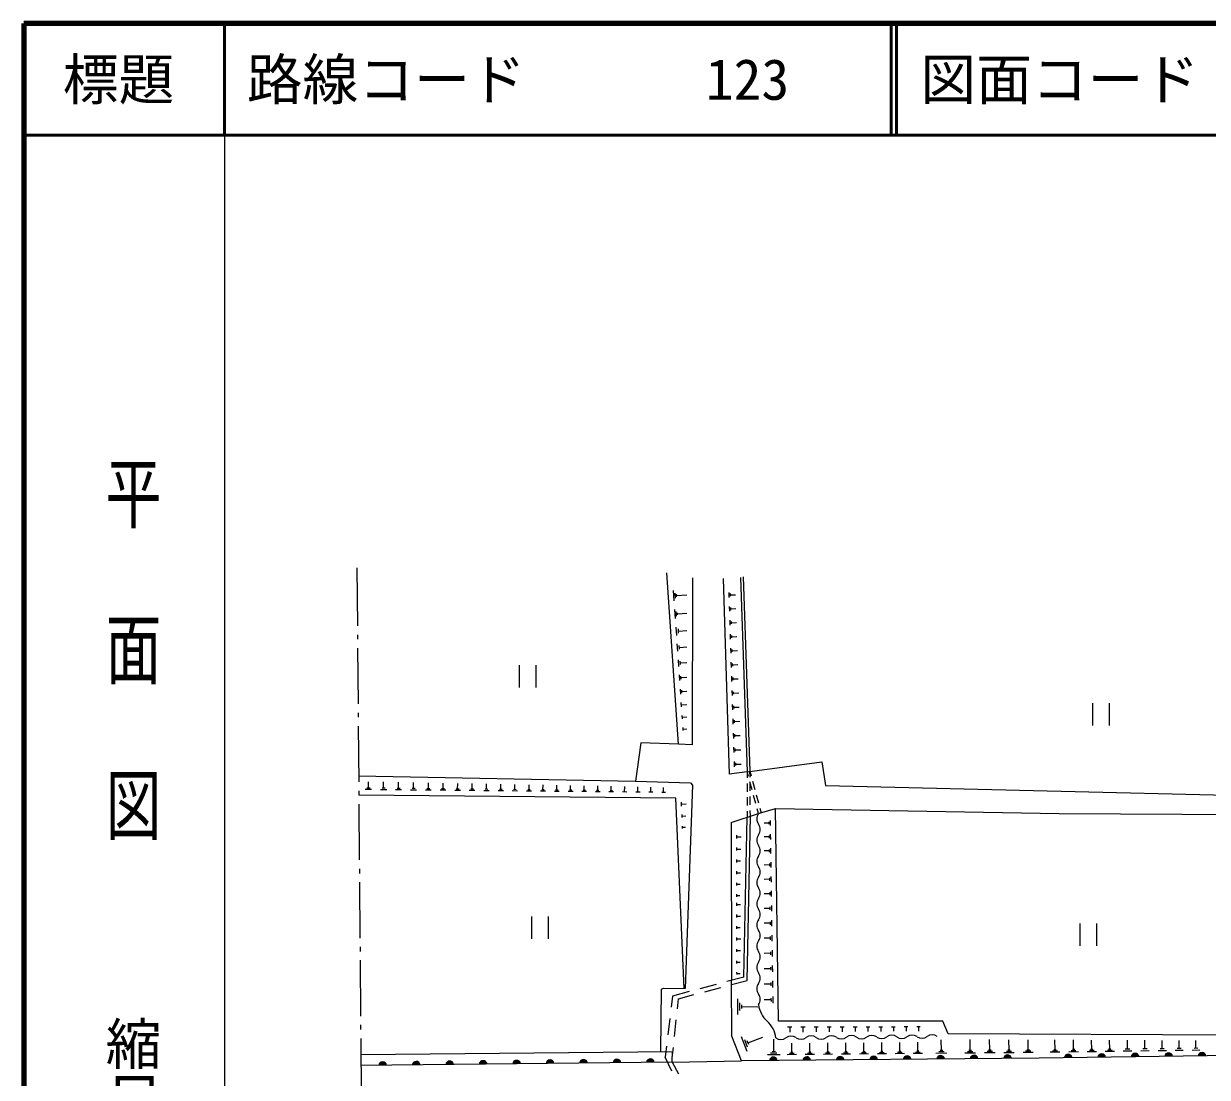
# Model space of a CAD drawing. Units: millimetres, scale not verified. Extents: x 40000 to 680000, y 20000 to 380000.
# Drawn here: x 40000 to 146105, y 285483 to 380000 of the extents above; entities that cross this region are included whole.
import ezdxf
from ezdxf.enums import TextEntityAlignment as Align

# ---------------------------------------------------------------- set-up
doc = ezdxf.new("R2010")
doc.units = ezdxf.units.MM
doc.header["$LTSCALE"] = 1000
for name, color, linetype, lineweight in [('M-BGD', 7, 'Continuous', 25), ('M-BMK-HTXT', 7, 'Continuous', 13), ('M-TTL', 2, 'Continuous', 140), ('M-TTL-BAND', 7, 'Continuous', 25), ('M-TTL-LINE', 7, 'Continuous', 50)]:
    doc.layers.add(name, color=color, linetype=linetype, lineweight=lineweight)
doc.layers.add('M-TTL-TXT', color=7, linetype='Continuous')
doc.styles.add('@ＭＳ ゴシック', font='')
doc.styles.add('ＭＳ ゴシック', font='')
doc.styles.get('@ＭＳ ゴシック').set_extended_font_data('@MS Gothic')
doc.styles.get('ＭＳ ゴシック').set_extended_font_data('MS Gothic')

msp = doc.modelspace()

# ---------------------------------------------------------------- linework, layer by layer
at = {"layer": 'M-BGD'}
for p, q in [((98707, 315364), (97649, 330744)), ((99948, 330283), (99939, 315318)), ((102704, 330239), (103244, 312688)), ((104251, 330333), (104848, 312900)), ((104510, 330367), (105107, 312934)), ((98324, 328216), (98260, 329141)), ((103256, 328534), (103243, 328977)), ((98424, 328456), (98392, 328918)), ((98531, 328579), (98515, 328810)), ((98523, 328695), (99448, 328758)), ((103364, 328648), (103357, 328870)), ((103360, 328759), (103804, 328772)), ((98433, 326629), (98376, 327464)), ((98523, 326845), (98494, 327262)), ((98620, 326957), (98606, 327165)), ((98613, 327061), (99447, 327118)), ((103295, 327285), (103281, 327732)), ((103403, 327400), (103396, 327624)), ((103400, 327512), (103847, 327526)), ((98537, 325126), (98485, 325874)), ((103333, 326033), (103319, 326484)), ((103442, 326149), (103436, 326375)), ((103439, 326262), (103890, 326276)), ((98711, 325326), (98685, 325700)), ((98698, 325513), (99446, 325564)), ((103372, 324778), (103358, 325232)), ((103482, 324895), (103475, 325122)), ((103478, 325008), (103932, 325022)), ((98635, 323701), (98589, 324368)), ((98790, 323879), (98767, 324213)), ((98778, 324046), (99446, 324092)), ((103411, 323519), (103397, 323977)), ((103522, 323637), (103515, 323866)), ((103518, 323751), (103976, 323765)), ((98727, 322351), (98687, 322942)), ((98865, 322509), (98844, 322804)), ((98855, 322657), (99445, 322697)), ((103450, 322257), (103435, 322718)), ((103561, 322376), (103554, 322606)), ((84420, 322453), (84420, 320453)), ((85920, 322453), (85920, 320453)), ((98815, 321073), (98780, 321590)), ((103558, 322491), (104019, 322505)), ((98936, 321211), (98918, 321470)), ((98927, 321340), (99444, 321376)), ((103489, 320991), (103474, 321455)), ((103601, 321111), (103594, 321343)), ((103598, 321227), (104062, 321241)), ((98899, 319862), (98868, 320309)), ((99003, 319981), (98988, 320205)), ((98995, 320093), (99443, 320124)), ((103528, 319722), (103513, 320190)), ((103641, 319842), (103634, 320076)), ((103637, 319959), (104105, 319974)), ((98978, 318714), (98951, 319096)), ((98965, 318905), (99442, 318938)), ((103567, 318449), (103552, 318920)), ((103681, 318570), (103674, 318806)), ((103677, 318688), (104149, 318703)), ((135810, 319049), (135810, 317049)), ((137310, 319049), (137310, 317049)), ((99052, 317627), (99030, 317947)), ((99041, 317787), (99442, 317814)), ((103606, 317172), (103591, 317647)), ((103721, 317295), (103714, 317532)), ((103718, 317414), (104193, 317428)), ((99123, 316597), (99105, 316858)), ((99114, 316727), (99441, 316750)), ((103645, 315892), (103631, 316371)), ((103761, 316016), (103754, 316255)), ((99939, 315318), (98707, 315364)), ((103758, 316135), (104236, 316150)), ((103685, 314609), (103670, 315091)), ((103802, 314733), (103794, 314974)), ((103798, 314854), (104280, 314868)), ((103725, 313322), (103710, 313807)), ((103842, 313447), (103835, 313690)), ((103839, 313568), (104324, 313583)), ((70905, 311436), (70911, 312003)), ((72263, 311420), (72268, 311978)), ((73610, 311405), (73615, 311953)), ((104848, 312900), (103244, 312688)), ((104848, 312900), (104848, 312355)), ((104965, 312467), (104848, 312900)), ((105292, 311261), (105096, 311985)), ((105112, 312420), (105107, 312934)), ((105107, 312934), (105218, 312522)), ((105346, 312039), (105540, 311314)), ((71188, 311291), (70620, 311296)), ((71047, 311434), (70763, 311437)), ((72540, 311278), (71983, 311284)), ((72402, 311419), (72123, 311422)), ((73882, 311266), (73335, 311271)), ((73747, 311404), (73473, 311407)), ((75215, 311253), (74677, 311258)), ((75082, 311389), (74813, 311391)), ((74947, 311390), (74952, 311928)), ((76537, 311241), (76010, 311246)), ((76407, 311374), (76143, 311377)), ((76275, 311375), (76280, 311903)), ((77850, 311229), (77333, 311233)), ((77722, 311359), (77463, 311362)), ((77593, 311360), (77598, 311878)), ((79154, 311216), (78646, 311221)), ((79028, 311345), (78774, 311347)), ((78901, 311346), (78906, 311854)), ((80448, 311204), (79949, 311209)), ((80324, 311330), (80075, 311332)), ((80200, 311331), (80204, 311830)), ((81732, 311192), (81243, 311197)), ((81611, 311316), (81366, 311318)), ((81489, 311317), (81493, 311806)), ((83007, 311180), (82527, 311185)), ((82888, 311301), (82648, 311304)), ((82768, 311302), (82773, 311782)), ((84273, 311168), (83802, 311173)), ((84156, 311287), (83921, 311289)), ((84039, 311288), (84043, 311758)), ((85529, 311157), (85068, 311161)), ((85415, 311273), (85184, 311275)), ((85300, 311274), (85304, 311735)), ((86776, 311145), (86324, 311149)), ((86664, 311259), (86438, 311261)), ((86551, 311260), (86555, 311712)), ((88014, 311133), (87571, 311137)), ((87904, 311245), (87683, 311247)), ((87794, 311246), (87798, 311689)), ((89243, 311122), (88809, 311126)), ((89136, 311231), (88919, 311233)), ((89027, 311232), (89031, 311666)), ((90463, 311110), (90038, 311114)), ((90358, 311217), (90145, 311219)), ((90252, 311218), (90256, 311643)), ((91674, 311099), (91258, 311103)), ((91571, 311204), (91363, 311206)), ((91467, 311205), (91471, 311620)), ((92876, 311088), (92469, 311091)), ((92775, 311190), (92572, 311192)), ((92674, 311191), (92677, 311598)), ((94069, 311076), (93671, 311080)), ((93870, 311078), (93875, 311575)), ((95250, 311065), (94863, 311069)), ((95057, 311067), (95061, 311550)), ((96403, 311055), (96039, 311058)), ((96221, 311056), (96225, 311512)), ((97536, 311044), (97193, 311047)), ((97364, 311046), (97368, 311474)), ((104848, 311855), (104848, 311105)), ((105121, 311170), (105115, 311920)), ((98979, 309817), (98964, 310152)), ((98972, 309984), (99390, 310003)), ((104847, 310605), (104847, 309855)), ((105131, 309920), (105125, 310670)), ((105618, 310054), (105422, 310778)), ((105669, 310831), (105862, 310106)), ((99026, 308787), (99014, 309052)), ((99020, 308919), (99352, 308934)), ((103427, 308354), (105955, 309168)), ((104556, 294463), (104847, 308811)), ((104841, 294177), (105139, 308905)), ((104847, 309355), (104847, 308811)), ((105139, 308905), (105135, 309420)), ((105866, 309139), (105749, 309572)), ((105991, 309623), (106101, 309211)), ((99069, 307819), (99060, 308020)), ((99065, 307919), (99316, 307930)), ((103427, 308354), (103444, 294208)), ((106806, 308294), (106366, 308287)), ((106804, 308403), (106807, 308184)), ((106912, 308515), (106919, 308075)), ((103929, 306896), (103928, 307202)), ((103929, 307049), (104311, 307050)), ((106820, 307054), (106366, 307048)), ((106819, 307168), (106822, 306941)), ((106930, 307283), (106937, 306829)), ((103930, 305818), (103930, 306105)), ((103930, 305962), (104289, 305962)), ((106835, 305801), (106367, 305794)), ((106833, 305918), (106837, 305683)), ((106949, 306036), (106955, 305568)), ((103931, 304758), (103931, 305027)), ((103931, 304893), (104268, 304893)), ((106850, 304532), (106367, 304525)), ((106848, 304653), (106852, 304411)), ((106967, 304776), (106974, 304292)), ((103933, 303716), (103932, 303967)), ((103932, 303842), (104246, 303842)), ((106986, 303500), (106993, 303002)), ((103934, 302692), (103934, 302925)), ((103934, 302808), (104225, 302809)), ((106865, 303249), (106367, 303242)), ((106863, 303374), (106867, 303125)), ((103935, 301685), (103935, 301900)), ((103935, 301792), (104205, 301793)), ((106880, 301951), (106367, 301944)), ((106878, 302080), (106882, 301823)), ((107005, 302210), (107012, 301697)), ((103936, 300867), (103936, 301136)), ((103936, 301002), (104272, 301002)), ((106896, 300638), (106367, 300630)), ((106894, 300770), (106898, 300506)), ((107024, 300904), (107032, 300376)), ((85514, 299919), (85514, 297919)), ((87014, 299919), (87014, 297919)), ((103937, 299825), (103937, 300076)), ((103937, 299951), (104251, 299951)), ((106911, 299310), (106368, 299302)), ((106910, 299446), (106913, 299174)), ((107043, 299584), (107051, 299040)), ((134675, 299271), (134675, 297271)), ((136175, 299271), (136175, 297271)), ((103939, 298801), (103938, 299034)), ((103938, 298917), (104230, 298918)), ((107063, 298248), (107071, 297688)), ((103940, 297769), (103939, 298038)), ((103940, 297794), (103940, 298009)), ((103940, 297904), (104276, 297904)), ((103940, 297901), (104209, 297902)), ((106927, 297966), (106368, 297958)), ((106925, 298106), (106929, 297826)), ((103941, 296727), (103941, 296978)), ((103941, 296853), (104255, 296853)), ((106943, 296607), (106368, 296598)), ((106941, 296750), (106945, 296463)), ((107083, 296896), (107091, 296321)), ((103942, 295703), (103942, 295936)), ((103942, 295819), (104234, 295820)), ((106960, 295231), (106368, 295223)), ((106957, 295379), (106962, 295083)), ((107103, 295529), (107112, 294938)), ((104556, 294463), (103045, 294066)), ((103462, 293809), (104841, 294177)), ((103944, 294696), (103943, 294911)), ((103943, 294804), (104213, 294804)), ((106974, 293992), (106978, 293688)), ((107123, 294146), (107132, 293538)), ((99660, 293176), (98149, 292779)), ((98703, 292538), (100081, 292906)), ((102078, 293812), (100627, 293430)), ((101047, 293164), (102496, 293551)), ((106976, 293840), (106368, 293831)), ((98149, 292779), (98029, 291768)), ((98608, 291641), (98703, 292538)), ((104027, 291118), (104030, 292533)), ((104204, 291471), (104206, 292178)), ((104382, 291647), (104382, 292001)), ((104382, 291824), (105797, 291821)), ((106993, 292432), (106369, 292423)), ((106990, 292588), (106995, 292277)), ((107144, 292747), (107153, 292123)), ((97912, 290775), (97736, 289285)), ((98345, 289155), (98503, 290647)), ((108478, 290019), (108864, 290019)), ((108671, 290019), (108671, 289537)), ((109667, 290020), (110046, 290021)), ((109856, 290020), (109857, 289547)), ((110849, 290021), (111221, 290022)), ((111035, 290022), (111035, 289557)), ((112024, 290023), (112389, 290023)), ((112207, 290023), (112207, 289567)), ((113193, 290024), (113551, 290024)), ((113372, 290024), (113372, 289576)), ((114354, 290025), (114705, 290025)), ((114530, 290025), (114530, 289586)), ((115509, 290026), (115853, 290026)), ((115681, 290026), (115681, 289595)), ((116657, 290027), (116994, 290027)), ((116825, 290027), (116826, 289605)), ((117798, 290028), (118129, 290028)), ((117963, 290028), (117964, 289614)), ((118932, 290029), (119256, 290030)), ((119094, 290029), (119095, 289624)), ((120060, 290030), (120378, 290031)), ((120219, 290030), (120219, 289633)), ((122872, 289382), (122392, 290533)), ((104848, 287802), (104347, 289126)), ((104888, 288196), (104638, 288858)), ((104991, 288424), (104866, 288755)), ((104928, 288589), (106252, 289090)), ((107241, 287786), (107231, 288915)), ((116929, 287793), (116922, 288606)), ((118541, 287807), (118533, 288619)), ((120152, 287822), (120144, 288633)), ((122265, 287880), (122256, 288850)), ((151502, 289256), (122872, 289382)), ((124844, 287903), (124835, 288873)), ((126595, 287914), (126586, 288865)), ((128328, 287925), (128319, 288858)), ((130042, 287936), (130034, 288850)), ((132451, 287956), (132439, 288840)), ((134111, 287973), (134099, 288833)), ((135747, 287989), (135736, 288825)), ((137360, 288006), (137349, 288818)), ((138950, 288022), (138939, 288811)), ((140517, 288037), (140506, 288805)), ((142062, 288053), (142051, 288798)), ((143585, 288068), (143575, 288791)), ((145086, 288083), (145076, 288784)), ((70226, 287534), (98160, 287816)), ((97618, 288292), (97499, 287281)), ((98135, 286858), (98160, 287816)), ((98146, 287264), (98240, 288161)), ((107525, 287647), (106960, 287642)), ((107382, 287787), (107100, 287785)), ((109063, 287622), (108655, 287618)), ((108960, 287723), (108756, 287721)), ((108858, 287722), (108851, 288539)), ((110679, 287636), (110271, 287633)), ((110576, 287737), (110372, 287735)), ((110474, 287736), (110467, 288552)), ((112498, 287550), (111683, 287543)), ((112294, 287651), (111886, 287647)), ((112191, 287751), (111987, 287750)), ((112089, 287751), (112082, 288566)), ((114112, 287565), (113298, 287558)), ((113907, 287665), (113500, 287661)), ((113805, 287766), (113601, 287764)), ((113703, 287765), (113696, 288579)), ((115725, 287579), (114911, 287572)), ((115521, 287679), (115114, 287676)), ((115418, 287780), (115215, 287778)), ((115316, 287779), (115309, 288592)), ((117337, 287594), (116524, 287586)), ((117133, 287693), (116727, 287690)), ((117030, 287794), (116827, 287792)), ((118948, 287608), (118137, 287601)), ((118745, 287708), (118339, 287704)), ((118642, 287808), (118439, 287806)), ((120559, 287622), (119748, 287615)), ((120355, 287722), (119950, 287718)), ((120253, 287822), (120050, 287821)), ((122752, 287642), (121782, 287633)), ((122509, 287761), (122024, 287757)), ((122386, 287881), (122144, 287879)), ((125331, 287665), (124361, 287656)), ((125087, 287784), (124602, 287780)), ((124965, 287904), (124722, 287902)), ((127073, 287681), (126121, 287672)), ((126834, 287797), (126358, 287793)), ((126714, 287915), (126476, 287913)), ((128796, 287696), (127863, 287688)), ((128562, 287811), (128096, 287806)), ((128444, 287926), (128211, 287924)), ((130502, 287711), (129587, 287703)), ((130272, 287824), (129815, 287819)), ((130157, 287937), (129928, 287935)), ((132896, 287741), (132013, 287729)), ((132674, 287849), (132232, 287843)), ((132562, 287958), (132341, 287955)), ((134544, 287764), (133684, 287752)), ((134327, 287868), (133898, 287863)), ((134218, 287974), (134004, 287972)), ((136168, 287786), (135332, 287775)), ((135957, 287888), (135539, 287882)), ((135852, 287991), (135643, 287988)), ((137769, 287808), (136956, 287797)), ((137564, 287907), (137158, 287901)), ((137461, 288007), (137258, 288004)), ((139347, 287830), (138557, 287819)), ((139147, 288024), (138752, 288019)), ((140903, 287851), (140136, 287840)), ((140709, 288040), (140325, 288035)), ((142437, 287872), (141692, 287862)), ((142248, 288055), (141875, 288050)), ((143948, 287892), (143226, 287882)), ((143765, 288071), (143404, 288066)), ((145439, 287913), (144738, 287903)), ((145261, 288086), (144910, 288081)), ((98135, 286858), (70233, 286559)), ((98110, 286050), (97499, 287281)), ((98135, 286858), (104361, 286978)), ((98135, 286858), (98692, 285812)), ((107808, 287509), (106679, 287499)), ((109268, 287522), (108452, 287514)), ((110884, 287536), (110068, 287529))]:
    msp.add_line(p, q, dxfattribs=at)
for points in [[(98707, 315364), (95318, 315491), (94850, 312057)], [(104848, 312900), (111553, 313785), (111891, 311665), (169036, 310273)], [(70026, 312519), (94850, 312057), (99778, 311895), (99949, 311682), (99297, 293465)], [(99214, 293465), (98446, 310535), (70040, 310802)], [(105955, 309168), (107396, 309591), (132832, 309151), (165855, 308961), (159489, 297307), (157407, 289805)], [(122392, 290533), (107677, 290518), (107396, 309591)], [(104361, 286978), (103469, 289168), (103444, 294208)], [(97123, 287805), (97186, 293400), (97347, 293483), (99297, 293465)], [(157293, 287112), (148232, 287451), (131032, 287216), (104361, 286978)]]:
    msp.add_lwpolyline(points, dxfattribs=at)
for centre, radius, start, end in [((106546, 308663), 830, 145.02332, 214.9943), ((105186, 307711), 830, 325.02332, 34.9943), ((106547, 306760), 830, 145.02332, 214.9943), ((105187, 305807), 830, 325.02332, 34.9943), ((106547, 304856), 830, 145.02332, 214.9943), ((105187, 303904), 830, 325.02332, 34.9943), ((106547, 302952), 830, 145.02332, 214.9943), ((105187, 302000), 830, 325.02332, 34.9943), ((106548, 301048), 830, 145.02332, 214.9943), ((105187, 300096), 830, 325.02332, 34.9943), ((106548, 299144), 830, 145.02332, 214.9943), ((105188, 298192), 830, 325.02332, 34.9943), ((106548, 297241), 830, 145.02332, 214.9943), ((105188, 296289), 830, 325.02332, 34.9943), ((106548, 295337), 830, 145.02332, 214.9943), ((105188, 294385), 830, 325.02332, 34.9943), ((106549, 293433), 830, 145.02332, 214.9943), ((105189, 292481), 830, 325.02332, 34.9943), ((108279, 292319), 2430, 187.42847, 227.89801), ((105020, 288713), 2430, 7.42847, 47.89801), ((107877, 289636), 756, 233.74572, 307.20602), ((108790, 288433), 756, 53.74572, 127.20602), ((109684, 289651), 756, 233.74572, 307.20602), ((110598, 288448), 756, 53.74572, 127.20602), ((111491, 289666), 756, 233.74572, 307.20602), ((112405, 288463), 756, 53.74572, 127.20602), ((113299, 289681), 756, 233.74572, 307.20602), ((114212, 288478), 756, 53.74572, 127.20602), ((115106, 289696), 756, 233.74572, 307.20602), ((116020, 288493), 756, 53.74572, 127.20602), ((116913, 289711), 756, 233.74572, 307.20602), ((117827, 288508), 756, 53.74572, 127.20602), ((118720, 289726), 756, 233.74572, 307.20602), ((119634, 288523), 756, 53.74572, 127.20602), ((120528, 289741), 756, 233.74572, 307.20602), ((121441, 288538), 756, 53.74572, 127.20602), ((133633, 287197), 354, 9.57965, 171.98483), ((136633, 287238), 354, 9.57965, 171.98483), ((139633, 287279), 354, 9.57965, 171.98483), ((139633, 287279), 283, 11.80369, 169.76079), ((142633, 287320), 354, 9.57965, 171.98483), ((142633, 287320), 283, 11.80369, 169.76079), ((145632, 287361), 354, 9.57965, 171.98483), ((145632, 287361), 283, 11.80369, 169.76079), ((145632, 287361), 212, 15.55001, 166.01446), ((72186, 286526), 354, 9.41242, 171.8176), ((72186, 286526), 283, 11.63646, 169.59356), ((72186, 286526), 212, 15.38279, 165.84724), ((72186, 286526), 142, 23.09452, 158.13551), ((72186, 286526), 100, 33.41218, 147.81784), ((75185, 286558), 354, 9.41242, 171.8176), ((75185, 286558), 283, 11.63646, 169.59356), ((75185, 286558), 212, 15.38279, 165.84724), ((75185, 286558), 142, 23.09452, 158.13551), ((75185, 286558), 100, 33.41218, 147.81784), ((78185, 286590), 354, 9.41242, 171.8176), ((78185, 286590), 283, 11.63646, 169.59356), ((78185, 286590), 212, 15.38279, 165.84724), ((78185, 286590), 142, 23.09452, 158.13551), ((78185, 286590), 100, 33.41218, 147.81784), ((81185, 286622), 354, 9.41242, 171.8176), ((81185, 286622), 283, 11.63646, 169.59356), ((81185, 286622), 212, 15.38279, 165.84724), ((81185, 286622), 142, 23.09452, 158.13551), ((81185, 286622), 100, 33.41218, 147.81784), ((84185, 286654), 354, 9.41242, 171.8176), ((84185, 286654), 283, 11.63646, 169.59356), ((84185, 286654), 212, 15.38279, 165.84724), ((84185, 286654), 142, 23.09452, 158.13551), ((84185, 286654), 100, 33.41218, 147.81784), ((87185, 286687), 354, 9.41242, 171.8176), ((87185, 286687), 283, 11.63646, 169.59356), ((87185, 286687), 212, 15.38279, 165.84724), ((87185, 286687), 142, 23.09452, 158.13551), ((87185, 286687), 100, 33.41218, 147.81784), ((90185, 286719), 354, 9.41242, 171.8176), ((90185, 286719), 283, 11.63646, 169.59356), ((90185, 286719), 212, 15.38279, 165.84724), ((90185, 286719), 142, 23.09452, 158.13551), ((90185, 286719), 100, 33.41218, 147.81784), ((93184, 286751), 354, 9.41242, 171.8176), ((93184, 286751), 283, 11.63646, 169.59356), ((93184, 286751), 212, 15.38279, 165.84724), ((93184, 286751), 142, 23.09452, 158.13551), ((93184, 286751), 100, 33.41218, 147.81784), ((96184, 286783), 354, 9.41242, 171.8176), ((96184, 286783), 283, 11.63646, 169.59356), ((96184, 286783), 212, 15.38279, 165.84724), ((96184, 286783), 142, 23.09452, 158.13551), ((96184, 286783), 100, 33.41218, 147.81784), ((107198, 286949), 354, 9.30904, 171.71422), ((107198, 286949), 283, 11.53308, 169.49018), ((107198, 286949), 212, 15.27941, 165.74386), ((107198, 286949), 142, 22.99114, 158.03213), ((107198, 286949), 100, 33.3088, 147.71446), ((110198, 286976), 354, 9.30904, 171.71422), ((110198, 286976), 283, 11.53308, 169.49018), ((110198, 286976), 212, 15.27941, 165.74386), ((110198, 286976), 142, 22.99114, 158.03213), ((110198, 286976), 100, 33.3088, 147.71446), ((113198, 287003), 354, 9.30904, 171.71422), ((113198, 287003), 283, 11.53308, 169.49018), ((113198, 287003), 212, 15.27941, 165.74386), ((113198, 287003), 142, 22.99114, 158.03213), ((113198, 287003), 100, 33.3088, 147.71446), ((116197, 287029), 354, 9.30904, 171.71422), ((116197, 287029), 283, 11.53308, 169.49018), ((116197, 287029), 212, 15.27941, 165.74386), ((116197, 287029), 142, 22.99114, 158.03213), ((116197, 287029), 100, 33.3088, 147.71446), ((119197, 287056), 354, 9.30904, 171.71422), ((119197, 287056), 283, 11.53308, 169.49018), ((119197, 287056), 212, 15.27941, 165.74386), ((119197, 287056), 142, 22.99114, 158.03213), ((119197, 287056), 100, 33.3088, 147.71446), ((122197, 287083), 354, 9.30904, 171.71422), ((122197, 287083), 283, 11.53308, 169.49018), ((122197, 287083), 212, 15.27941, 165.74386), ((122197, 287083), 142, 22.99114, 158.03213), ((122197, 287083), 100, 33.3088, 147.71446), ((125197, 287110), 354, 9.30904, 171.71422), ((125197, 287110), 283, 11.53308, 169.49018), ((125197, 287110), 212, 15.27941, 165.74386), ((125197, 287110), 142, 22.99114, 158.03213), ((125197, 287110), 100, 33.3088, 147.71446), ((128197, 287136), 354, 9.30904, 171.71422), ((128197, 287136), 283, 11.53308, 169.49018), ((128197, 287136), 212, 15.27941, 165.74386), ((128197, 287136), 142, 22.99114, 158.03213), ((128197, 287136), 100, 33.3088, 147.71446), ((133633, 287197), 283, 11.80369, 169.76079), ((133633, 287197), 212, 15.55001, 166.01446), ((133633, 287197), 142, 23.26174, 158.30273), ((133633, 287197), 100, 33.57941, 147.98507), ((136633, 287238), 283, 11.80369, 169.76079), ((136633, 287238), 212, 15.55001, 166.01446), ((136633, 287238), 142, 23.26174, 158.30273), ((136633, 287238), 100, 33.57941, 147.98507), ((139633, 287279), 212, 15.55001, 166.01446), ((139633, 287279), 142, 23.26174, 158.30273), ((139633, 287279), 100, 33.57941, 147.98507), ((142633, 287320), 212, 15.55001, 166.01446), ((142633, 287320), 142, 23.26174, 158.30273), ((142633, 287320), 100, 33.57941, 147.98507), ((145632, 287361), 142, 23.26174, 158.30273), ((145632, 287361), 100, 33.57941, 147.98507)]:
    msp.add_arc(centre, radius, start, end, dxfattribs=at)
at = {"layer": 'M-BMK-HTXT'}
for p, q in [((69878, 331174), (69919, 325979)), ((69925, 325180), (69929, 324780)), ((69935, 323980), (69975, 318980)), ((69981, 318180), (69984, 317780)), ((69991, 316980), (70031, 311980)), ((70037, 311180), (70040, 310780)), ((70047, 309980), (70087, 304980)), ((70093, 304180), (70096, 303780)), ((70102, 302980), (70142, 297980)), ((70149, 297180), (70152, 296780)), ((70158, 295980), (70198, 290981)), ((70205, 290181), (70208, 289781)), ((70214, 288981), (70255, 283786))]:
    msp.add_line(p, q, dxfattribs=at)
at = {"layer": 'M-TTL'}
for p, q in [((40000, 380000), (40000, 20000)), ((680000, 380000), (40000, 380000))]:
    msp.add_line(p, q, dxfattribs=at)
at = {"layer": 'M-TTL-BAND'}
msp.add_line((58000, 370000), (58000, 20000), dxfattribs=at)
at = {"layer": 'M-TTL-LINE'}
for p, q in [((58000, 380000), (58000, 370000)), ((117750, 380000), (117750, 370000)), ((118250, 380000), (118250, 370000)), ((40000, 370000), (680000, 370000))]:
    msp.add_line(p, q, dxfattribs=at)

# ---------------------------------------------------------------- texts
at = {"layer": 'M-TTL-BAND', "style": '@ＭＳ ゴシック', "width": 1.4}
msp.add_text('平  面  図', height=3666, rotation=270, dxfattribs=at).set_placement((49777, 306475), align=Align.MIDDLE_RIGHT)
at = {"layer": 'M-TTL-BAND', "style": '@ＭＳ ゴシック'}
msp.add_text('縮尺千分の一', height=3666, rotation=270, dxfattribs=at).set_placement((49777, 261030), align=Align.MIDDLE_RIGHT)
at = {"layer": 'M-TTL-TXT', "style": 'ＭＳ ゴシック'}
msp.add_text('標題', height=3666, dxfattribs=at).set_placement((48500, 375000), align=Align.MIDDLE_CENTER)
for s, p in [('路線コード', (60000, 375000)), ('123', (101142, 375000)), ('図面コード', (120380, 375000))]:
    msp.add_text(s, height=3666, dxfattribs=at).set_placement(p, align=Align.MIDDLE_LEFT)

doc.saveas('drawing.dxf')
